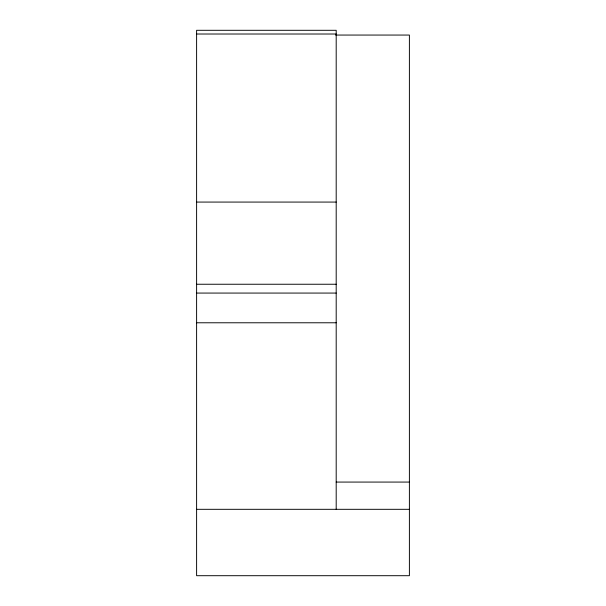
<?xml version="1.0" encoding="UTF-8"?>
<svg xmlns="http://www.w3.org/2000/svg" width="606" height="606" viewBox="0 0 606 606"><rect width="100%" height="100%" fill="white"/><g stroke="black" fill="none" stroke-linecap="round" stroke-linejoin="round"><path stroke-width="0.91" d="M196.609 34.012L336.194 34.012M335.626 35.057L409.391 35.057L409.391 575.7L196.609 575.7L196.609 30.3L336.194 30.3L336.194 509.313M196.609 202.071L336.194 202.071M196.609 284.244L336.194 284.244M196.609 293.069L336.194 293.069M196.609 322.778L336.194 322.778M336.194 482.073L409.391 482.073M196.609 509.313L409.391 509.313"/></g></svg>
